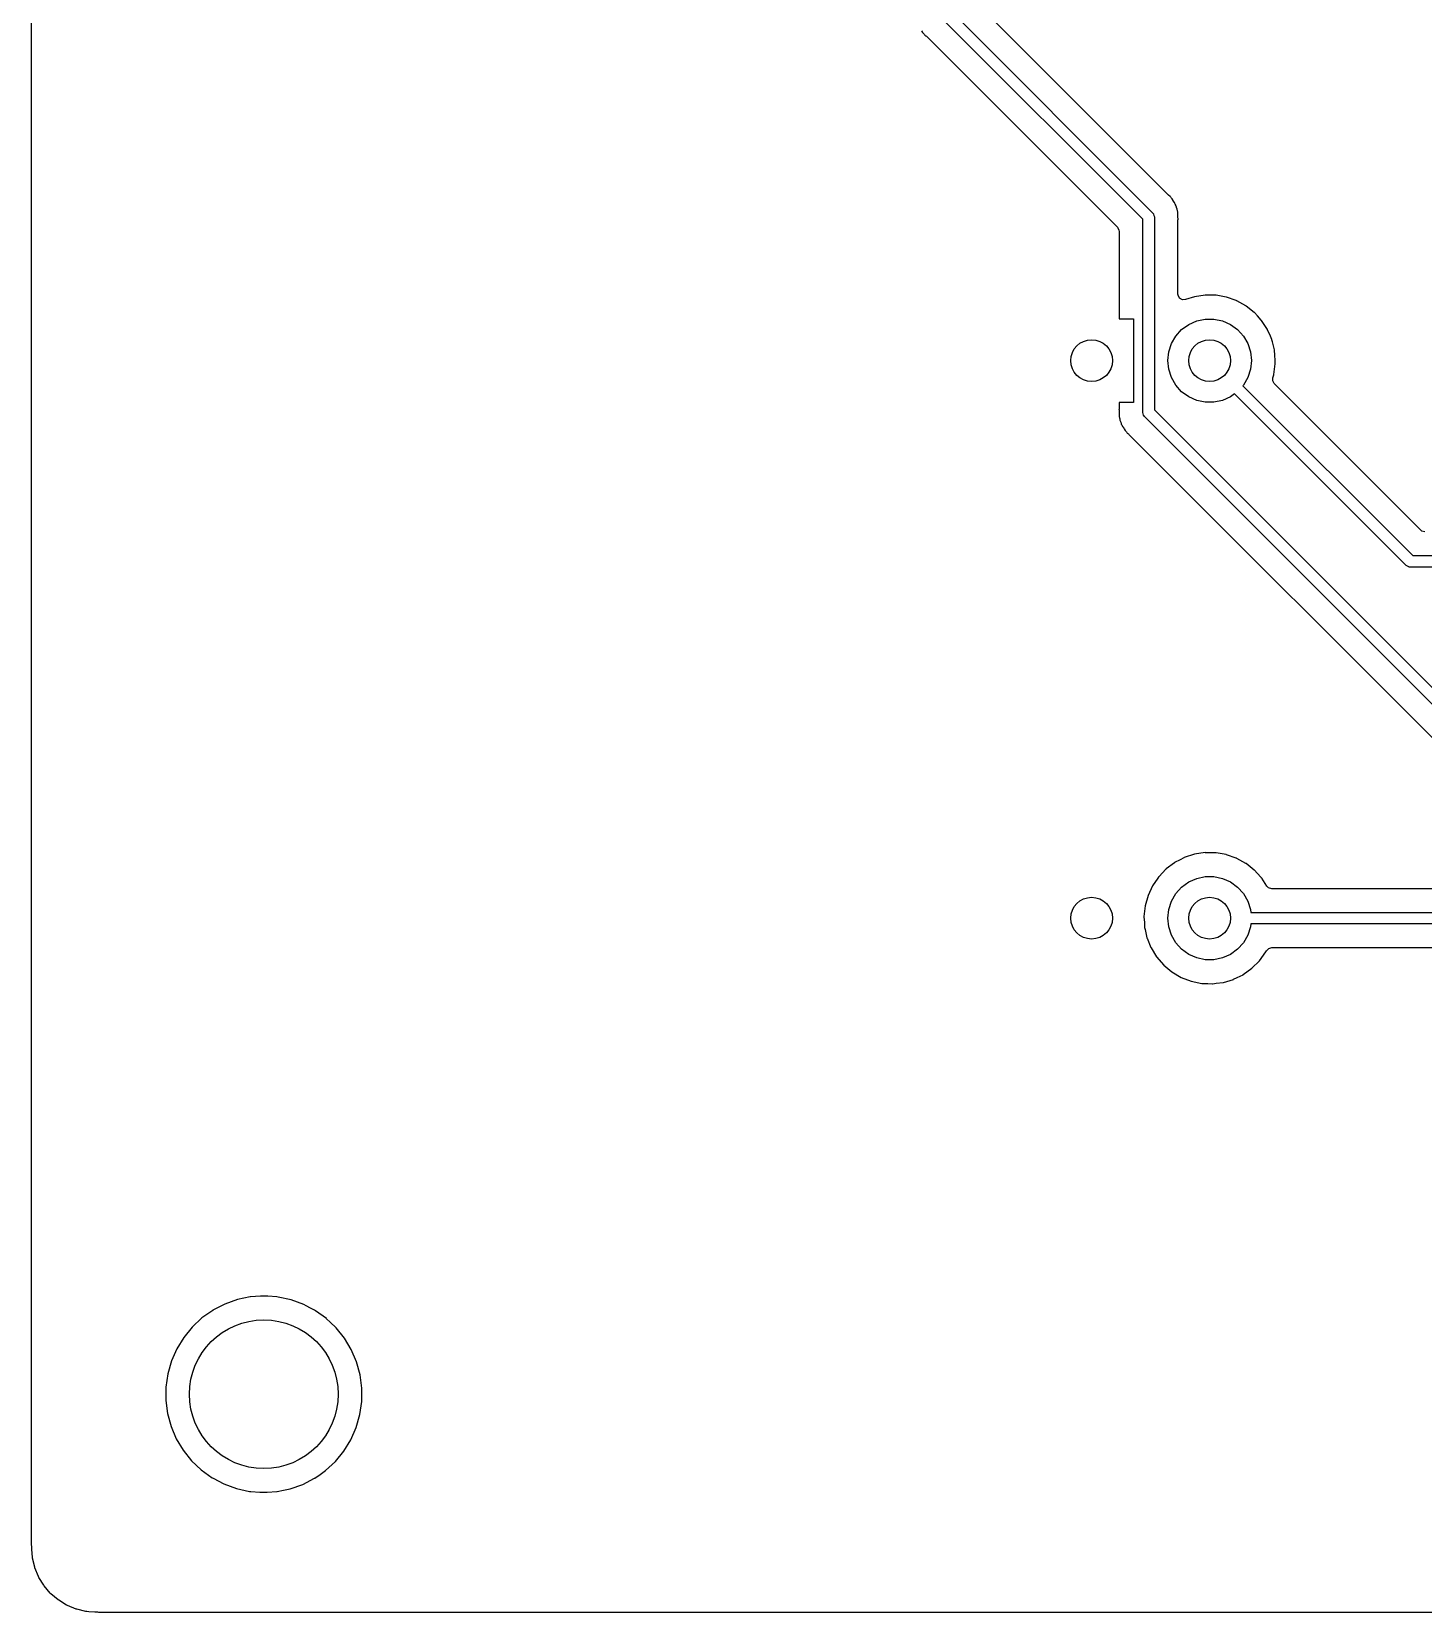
# Model space of a CAD drawing. Extents: x 3.43 to 6.79, y -5.81 to -1.74.
# Drawn here: x 3.425 to 4.605, y -5.815 to -4.475 of the extents above; entities that cross this region are included whole.
import ezdxf

# ---------------------------------------------------------------- set-up
doc = ezdxf.new("R2010")
doc.units = 0
doc.header["$MEASUREMENT"] = 0
doc.layers.add('BLACK', color=7, linetype='CONTINUOUS')

msp = doc.modelspace()

# ---------------------------------------------------------------- linework, layer by layer
at = {"layer": 'BLACK', "linetype": 'CONTINUOUS'}
for p, q in [((3.42529, -5.75801), (3.42529, -2.3845)), ((4.20512, -4.45859), (4.37529, -4.62876)), ((4.38845, -4.61361), (4.22659, -4.45175)), ((4.36689, -4.63428), (4.19672, -4.46411)), ((4.17945, -4.47454), (4.18033, -4.47604)), ((4.18033, -4.47604), (4.1809, -4.4766)), ((4.1809, -4.4766), (4.1814, -4.47719)), ((4.1814, -4.47719), (4.18187, -4.47784)), ((4.18187, -4.47784), (4.18228, -4.47818)), ((4.18228, -4.47818), (4.18321, -4.47895)), ((4.18321, -4.47895), (4.18356, -4.47926)), ((4.18356, -4.47926), (4.34542, -4.64112)), ((4.3888, -4.61393), (4.38845, -4.61361)), ((4.39014, -4.61504), (4.3888, -4.61393)), ((4.39032, -4.61529), (4.39014, -4.61504)), ((4.39061, -4.61568), (4.39032, -4.61529)), ((4.39111, -4.61627), (4.39061, -4.61568)), ((4.39167, -4.61684), (4.39111, -4.61627)), ((4.39183, -4.6171), (4.39167, -4.61684)), ((4.39256, -4.61833), (4.39183, -4.6171)), ((4.39183, -4.6171), (4.39183, -4.6171)), ((4.39282, -4.61872), (4.39256, -4.61833)), ((4.39384, -4.62013), (4.39282, -4.61872)), ((4.39413, -4.62087), (4.39384, -4.62013)), ((4.39448, -4.62157), (4.39413, -4.62087)), ((4.36689, -4.79791), (4.36689, -4.63428)), ((4.37529, -4.62876), (4.37582, -4.62947)), ((4.37582, -4.62947), (4.37595, -4.62959)), ((4.37595, -4.62959), (4.37598, -4.62969)), ((4.37598, -4.62969), (4.37614, -4.6299)), ((4.37614, -4.6299), (4.37639, -4.63108)), ((4.37639, -4.63108), (4.37673, -4.63224)), ((4.37673, -4.63224), (4.37673, -4.79587)), ((4.39488, -4.62226), (4.39448, -4.62157)), ((4.39497, -4.62256), (4.39488, -4.62226)), ((4.39537, -4.62393), (4.39497, -4.62256)), ((4.39552, -4.62437), (4.39537, -4.62393)), ((4.39605, -4.6257), (4.39552, -4.62437)), ((4.39616, -4.62599), (4.39605, -4.6257)), ((4.39605, -4.6257), (4.39605, -4.6257)), ((4.3962, -4.6263), (4.39616, -4.62599)), ((4.39626, -4.62678), (4.3962, -4.6263)), ((4.39642, -4.62755), (4.39626, -4.62678)), ((4.39655, -4.62801), (4.39642, -4.62755)), ((4.39664, -4.62831), (4.39655, -4.62801)), ((4.39655, -4.62801), (4.39655, -4.62801)), ((4.39665, -4.62862), (4.39664, -4.62831)), ((4.3967, -4.63005), (4.39665, -4.62862)), ((4.39673, -4.63052), (4.3967, -4.63005)), ((4.39675, -4.63067), (4.39673, -4.63052)), ((4.39675, -4.63177), (4.39675, -4.63067)), ((4.39675, -4.63193), (4.39675, -4.63177)), ((4.39684, -4.63461), (4.39675, -4.63193)), ((4.39677, -4.6349), (4.39684, -4.63461)), ((4.34542, -4.64112), (4.34676, -4.64358)), ((4.34676, -4.64358), (4.34687, -4.64463)), ((4.34687, -4.64463), (4.34687, -4.71866)), ((4.39675, -4.63535), (4.39677, -4.6349)), ((4.39675, -4.69768), (4.39675, -4.63535)), ((4.39683, -4.69853), (4.39675, -4.69768)), ((4.39806, -4.70104), (4.39683, -4.69853)), ((4.40046, -4.70248), (4.39806, -4.70104)), ((4.41068, -4.69996), (4.40325, -4.70239)), ((4.4197, -4.69858), (4.41068, -4.69996)), ((4.4199, -4.69859), (4.4197, -4.69858)), ((4.42594, -4.69866), (4.4199, -4.69859)), ((4.4199, -4.69859), (4.4199, -4.69859)), ((4.42882, -4.69869), (4.42594, -4.69866)), ((4.42902, -4.69873), (4.42882, -4.69869)), ((4.43759, -4.70026), (4.42902, -4.69873)), ((4.42902, -4.69873), (4.42902, -4.69873)), ((4.43779, -4.70029), (4.43759, -4.70026)), ((4.43759, -4.70026), (4.43759, -4.70026)), ((4.43798, -4.70036), (4.43779, -4.70029)), ((4.4462, -4.70327), (4.43798, -4.70036)), ((4.43798, -4.70036), (4.43798, -4.70036)), ((4.40325, -4.70239), (4.40046, -4.70248)), ((4.44639, -4.70334), (4.4462, -4.70327)), ((4.4462, -4.70327), (4.4462, -4.70327)), ((4.44657, -4.70344), (4.44639, -4.70334)), ((4.45419, -4.70765), (4.44657, -4.70344)), ((4.44657, -4.70344), (4.44657, -4.70344)), ((4.45437, -4.70774), (4.45419, -4.70765)), ((4.45419, -4.70765), (4.45419, -4.70765)), ((4.45453, -4.70787), (4.45437, -4.70774)), ((4.46137, -4.71327), (4.45453, -4.70787)), ((4.45453, -4.70787), (4.45453, -4.70787)), ((4.46153, -4.7134), (4.46137, -4.71327)), ((4.46137, -4.71327), (4.46137, -4.71327)), ((4.46414, -4.71626), (4.46153, -4.7134)), ((4.34687, -4.71866), (4.35901, -4.71866)), ((4.35901, -4.71866), (4.35901, -4.78952)), ((4.39491, -4.73326), (4.39987, -4.72776)), ((4.39987, -4.72776), (4.40586, -4.7234)), ((4.40586, -4.7234), (4.41263, -4.72039)), ((4.41263, -4.72039), (4.41987, -4.71885)), ((4.41987, -4.71885), (4.42728, -4.71885)), ((4.42728, -4.71885), (4.43453, -4.72039)), ((4.43453, -4.72039), (4.4413, -4.7234)), ((4.4413, -4.7234), (4.44729, -4.72776)), ((4.44729, -4.72776), (4.45224, -4.73326)), ((4.46731, -4.71976), (4.46414, -4.71626)), ((4.46766, -4.72014), (4.46731, -4.71976)), ((4.47262, -4.7278), (4.46766, -4.72014)), ((4.4727, -4.72798), (4.47262, -4.7278)), ((4.47505, -4.7334), (4.4727, -4.72798)), ((4.4727, -4.72798), (4.4727, -4.72798)), ((4.38892, -4.74672), (4.39121, -4.73968)), ((4.39121, -4.73968), (4.39491, -4.73326)), ((4.45224, -4.73326), (4.45595, -4.73968)), ((4.45595, -4.73968), (4.45824, -4.74672)), ((4.47625, -4.73616), (4.47505, -4.7334)), ((4.4763, -4.73636), (4.47625, -4.73616)), ((4.47675, -4.73814), (4.4763, -4.73636)), ((4.4763, -4.73636), (4.4763, -4.73636)), ((4.47847, -4.745), (4.47675, -4.73814)), ((4.38815, -4.75409), (4.38892, -4.74672)), ((4.38892, -4.76146), (4.38815, -4.75409)), ((4.45824, -4.74672), (4.45901, -4.75409)), ((4.45901, -4.75409), (4.45824, -4.76146)), ((4.47849, -4.74521), (4.47847, -4.745)), ((4.47884, -4.74947), (4.47849, -4.74521)), ((4.47849, -4.74521), (4.47849, -4.74521)), ((4.47922, -4.75409), (4.47884, -4.74947)), ((4.47918, -4.75598), (4.47922, -4.75422)), ((4.47922, -4.75422), (4.47922, -4.75409)), ((4.47922, -4.75422), (4.47922, -4.75422)), ((4.39121, -4.7685), (4.38892, -4.76146)), ((4.39491, -4.77492), (4.39121, -4.7685)), ((4.45595, -4.7685), (4.45224, -4.77492)), ((4.45824, -4.76146), (4.45595, -4.7685)), ((4.47712, -4.76864), (4.47791, -4.76604)), ((4.47791, -4.76604), (4.47796, -4.76585)), ((4.47796, -4.76585), (4.47916, -4.75681)), ((4.47916, -4.75681), (4.47918, -4.75598)), ((4.39987, -4.78042), (4.39491, -4.77492)), ((4.40586, -4.78478), (4.39987, -4.78042)), ((4.45224, -4.77492), (4.45183, -4.77538)), ((4.45183, -4.77538), (4.59574, -4.91929)), ((4.47701, -4.77114), (4.47712, -4.76864)), ((4.47835, -4.77359), (4.47701, -4.77114)), ((4.60258, -4.89782), (4.47835, -4.77359)), ((4.34685, -4.79525), (4.34678, -4.79555)), ((4.34687, -4.79481), (4.34685, -4.79525)), ((4.35901, -4.78952), (4.34687, -4.78952)), ((4.34687, -4.78952), (4.34687, -4.79481)), ((4.41263, -4.78779), (4.40586, -4.78478)), ((4.41987, -4.78933), (4.41263, -4.78779)), ((4.42728, -4.78933), (4.41987, -4.78933)), ((4.43453, -4.78779), (4.42728, -4.78933)), ((4.4413, -4.78478), (4.43453, -4.78779)), ((4.44478, -4.78225), (4.4413, -4.78478)), ((4.59022, -4.92769), (4.44478, -4.78225)), ((4.34678, -4.79555), (4.34679, -4.79586)), ((4.34679, -4.79586), (4.34679, -4.79586)), ((4.34679, -4.79586), (4.34687, -4.79823)), ((4.34687, -4.79823), (4.34687, -4.79838)), ((4.34687, -4.79838), (4.34687, -4.79948)), ((4.34687, -4.79948), (4.34689, -4.79964)), ((4.34689, -4.79964), (4.34689, -4.79964)), ((4.34689, -4.79964), (4.34689, -4.79964)), ((4.34689, -4.79964), (4.34693, -4.80011)), ((4.34693, -4.80011), (4.34698, -4.80185)), ((4.34698, -4.80185), (4.34714, -4.80238)), ((4.34714, -4.80238), (4.3472, -4.80261)), ((4.3472, -4.80261), (4.34736, -4.80337)), ((4.34736, -4.80337), (4.34746, -4.80417)), ((4.34746, -4.80417), (4.34758, -4.80446)), ((4.34758, -4.80446), (4.34758, -4.80446)), ((4.34758, -4.80446), (4.3481, -4.80578)), ((4.3481, -4.80578), (4.34825, -4.80623)), ((4.34825, -4.80623), (4.34865, -4.8076)), ((4.34865, -4.8076), (4.34874, -4.8079)), ((4.34874, -4.8079), (4.3489, -4.80817)), ((4.3489, -4.80817), (4.3489, -4.80817)), ((4.3489, -4.80817), (4.34915, -4.80858)), ((4.34915, -4.80858), (4.34949, -4.80928)), ((4.36723, -4.79908), (4.36689, -4.79791)), ((4.36749, -4.80026), (4.36723, -4.79908)), ((4.36764, -4.80047), (4.36749, -4.80026)), ((4.36767, -4.80057), (4.36764, -4.80047)), ((4.36781, -4.80069), (4.36767, -4.80057)), ((4.36833, -4.80139), (4.36781, -4.80069)), ((4.67144, -5.1045), (4.36833, -4.80139)), ((4.37673, -4.79587), (4.67696, -5.0961)), ((4.34949, -4.80928), (4.34978, -4.81002)), ((4.34978, -4.81002), (4.34996, -4.81028)), ((4.34996, -4.81028), (4.34996, -4.81028)), ((4.34996, -4.81028), (4.3508, -4.81143)), ((4.3508, -4.81143), (4.35106, -4.81182)), ((4.35106, -4.81182), (4.35195, -4.81332)), ((4.35195, -4.81332), (4.35251, -4.81389)), ((4.35251, -4.81389), (4.35302, -4.81448)), ((4.35302, -4.81448), (4.35349, -4.81512)), ((4.35349, -4.81512), (4.35383, -4.81541)), ((4.35383, -4.81541), (4.35483, -4.81623)), ((4.35483, -4.81623), (4.35517, -4.81655)), ((4.35517, -4.81655), (4.65509, -5.11647)), ((4.6034, -4.89848), (4.60258, -4.89782)), ((4.60609, -4.89927), (4.6034, -4.89848)), ((4.59128, -4.92827), (4.59022, -4.92769)), ((4.5923, -4.92893), (4.59128, -4.92827)), ((4.59256, -4.92897), (4.5923, -4.92893)), ((4.59265, -4.92902), (4.59256, -4.92897)), ((4.59283, -4.92901), (4.59265, -4.92902)), ((4.5937, -4.92913), (4.59283, -4.92901)), ((4.76886, -4.92913), (4.5937, -4.92913)), ((4.59574, -4.91929), (4.76682, -4.91929)), ((4.39377, -5.17957), (4.3868, -5.1848)), ((4.39393, -5.17945), (4.39377, -5.17957)), ((4.39377, -5.17957), (4.39377, -5.17957)), ((4.39862, -5.177), (4.39393, -5.17945)), ((4.40184, -5.17533), (4.39862, -5.177)), ((4.40202, -5.17524), (4.40184, -5.17533)), ((4.40184, -5.17533), (4.40184, -5.17533)), ((4.41068, -5.1724), (4.40202, -5.17524)), ((4.4197, -5.17102), (4.41068, -5.1724)), ((4.4199, -5.17103), (4.4197, -5.17102)), ((4.42594, -5.1711), (4.4199, -5.17103)), ((4.4199, -5.17103), (4.4199, -5.17103)), ((4.42882, -5.17114), (4.42594, -5.1711)), ((4.42902, -5.17117), (4.42882, -5.17114)), ((4.43759, -5.1727), (4.42902, -5.17117)), ((4.42902, -5.17117), (4.42902, -5.17117)), ((4.43779, -5.17273), (4.43759, -5.1727)), ((4.43759, -5.1727), (4.43759, -5.1727)), ((4.43798, -5.1728), (4.43779, -5.17273)), ((4.4462, -5.17571), (4.43798, -5.1728)), ((4.43798, -5.1728), (4.43798, -5.1728)), ((4.44639, -5.17578), (4.4462, -5.17571)), ((4.4462, -5.17571), (4.4462, -5.17571)), ((4.44657, -5.17588), (4.44639, -5.17578)), ((4.45419, -5.18009), (4.44657, -5.17588)), ((4.44657, -5.17588), (4.44657, -5.17588)), ((4.45437, -5.18019), (4.45419, -5.18009)), ((4.45419, -5.18009), (4.45419, -5.18009)), ((4.45453, -5.18031), (4.45437, -5.18019)), ((4.46137, -5.18571), (4.45453, -5.18031)), ((4.45453, -5.18031), (4.45453, -5.18031)), ((4.37961, -5.19258), (4.3752, -5.19905)), ((4.38022, -5.19168), (4.37961, -5.19258)), ((4.38034, -5.19151), (4.38022, -5.19168)), ((4.38022, -5.19168), (4.38022, -5.19168)), ((4.38072, -5.19111), (4.38034, -5.19151)), ((4.3865, -5.18507), (4.38072, -5.19111)), ((4.38664, -5.18492), (4.3865, -5.18507)), ((4.3868, -5.1848), (4.38664, -5.18492)), ((4.39987, -5.2002), (4.40586, -5.19585)), ((4.40586, -5.19585), (4.41263, -5.19283)), ((4.41263, -5.19283), (4.41987, -5.19129)), ((4.41987, -5.19129), (4.42728, -5.19129)), ((4.42728, -5.19129), (4.43453, -5.19283)), ((4.43453, -5.19283), (4.4413, -5.19585)), ((4.4413, -5.19585), (4.44729, -5.2002)), ((4.46153, -5.18584), (4.46137, -5.18571)), ((4.46137, -5.18571), (4.46137, -5.18571)), ((4.46377, -5.18831), (4.46153, -5.18584)), ((4.46714, -5.19201), (4.46377, -5.18831)), ((4.46766, -5.19258), (4.46714, -5.19201)), ((4.46777, -5.19275), (4.46766, -5.19258)), ((4.47203, -5.19933), (4.46777, -5.19275)), ((4.46777, -5.19275), (4.46777, -5.19275)), ((4.37136, -5.20732), (4.36892, -5.21611)), ((4.3752, -5.19905), (4.37136, -5.20732)), ((4.39121, -5.21212), (4.39491, -5.2057)), ((4.39491, -5.2057), (4.39987, -5.2002)), ((4.44729, -5.2002), (4.45224, -5.2057)), ((4.45224, -5.2057), (4.45595, -5.21212)), ((4.47351, -5.20081), (4.47203, -5.19933)), ((4.47619, -5.20159), (4.47351, -5.20081)), ((4.87132, -5.20159), (4.47619, -5.20159)), ((4.36892, -5.21611), (4.36795, -5.22517)), ((4.38815, -5.22653), (4.38892, -5.21916)), ((4.38892, -5.21916), (4.39121, -5.21212)), ((4.45595, -5.21212), (4.45824, -5.21916)), ((4.45824, -5.21916), (4.4585, -5.22161)), ((4.4585, -5.22161), (4.88166, -5.22161)), ((4.36795, -5.22517), (4.36796, -5.22537)), ((4.36796, -5.22537), (4.36825, -5.23029)), ((4.36796, -5.22537), (4.36796, -5.22537)), ((4.36825, -5.23029), (4.36848, -5.23428)), ((4.36848, -5.23428), (4.36852, -5.23447)), ((4.36852, -5.23447), (4.36852, -5.23447)), ((4.36852, -5.23447), (4.36887, -5.23601)), ((4.36887, -5.23601), (4.37048, -5.24317)), ((4.38892, -5.2339), (4.38815, -5.22653)), ((4.39121, -5.24094), (4.38892, -5.2339)), ((4.45824, -5.2339), (4.45595, -5.24094)), ((4.45849, -5.23146), (4.45824, -5.2339)), ((4.8837, -5.23146), (4.45849, -5.23146)), ((4.37048, -5.24317), (4.37056, -5.24336)), ((4.37056, -5.24336), (4.37056, -5.24336)), ((4.37056, -5.24336), (4.37377, -5.25128)), ((4.39491, -5.24736), (4.39121, -5.24094)), ((4.39987, -5.25286), (4.39491, -5.24736)), ((4.45224, -5.24736), (4.44729, -5.25286)), ((4.45595, -5.24094), (4.45224, -5.24736)), ((4.37377, -5.25128), (4.37391, -5.25162)), ((4.37391, -5.25162), (4.37868, -5.25939)), ((4.37868, -5.25939), (4.38465, -5.26629)), ((4.40586, -5.25722), (4.39987, -5.25286)), ((4.41263, -5.26023), (4.40586, -5.25722)), ((4.41987, -5.26177), (4.41263, -5.26023)), ((4.42728, -5.26177), (4.41987, -5.26177)), ((4.43453, -5.26023), (4.42728, -5.26177)), ((4.4413, -5.25722), (4.43453, -5.26023)), ((4.44729, -5.25286), (4.4413, -5.25722)), ((4.45949, -5.26903), (4.46595, -5.26259)), ((4.46595, -5.26259), (4.47127, -5.25519)), ((4.47127, -5.25519), (4.47174, -5.25424)), ((4.47174, -5.25424), (4.47364, -5.25218)), ((4.47364, -5.25218), (4.47619, -5.25148)), ((4.47619, -5.25148), (4.8806, -5.25148)), ((4.38465, -5.26629), (4.39166, -5.27211)), ((4.39166, -5.27211), (4.39954, -5.27671)), ((4.39954, -5.27671), (4.40805, -5.27996)), ((4.44388, -5.27834), (4.44705, -5.27678)), ((4.44705, -5.27678), (4.45189, -5.27442)), ((4.45189, -5.27442), (4.45207, -5.27433)), ((4.45189, -5.27442), (4.45189, -5.27442)), ((4.45207, -5.27433), (4.45949, -5.26903)), ((4.40805, -5.27996), (4.40825, -5.28001)), ((4.40825, -5.28001), (4.40825, -5.28001)), ((4.40825, -5.28001), (4.41034, -5.28043)), ((4.41034, -5.28043), (4.41699, -5.28178)), ((4.41699, -5.28178), (4.42213, -5.28197)), ((4.42213, -5.28197), (4.4259, -5.28211)), ((4.4259, -5.28211), (4.4259, -5.28211)), ((4.4259, -5.28211), (4.4261, -5.28212)), ((4.4261, -5.28212), (4.4263, -5.28209)), ((4.4263, -5.28209), (4.42918, -5.28172)), ((4.4263, -5.28209), (4.4263, -5.28209)), ((4.42918, -5.28172), (4.43515, -5.28096)), ((4.43515, -5.28096), (4.43534, -5.2809)), ((4.43534, -5.2809), (4.44369, -5.2784)), ((4.43534, -5.2809), (4.43534, -5.2809)), ((4.44369, -5.2784), (4.44388, -5.27834)), ((3.57881, -5.55885), (3.57622, -5.56067)), ((3.57894, -5.55875), (3.57881, -5.55885)), ((3.57881, -5.55885), (3.57881, -5.55885)), ((3.589, -5.55356), (3.57894, -5.55875)), ((3.59967, -5.54978), (3.589, -5.55356)), ((3.60521, -5.54863), (3.59967, -5.54978)), ((3.61059, -5.54752), (3.60521, -5.54863)), ((3.61075, -5.54749), (3.61059, -5.54752)), ((3.61059, -5.54752), (3.61059, -5.54752)), ((3.61092, -5.54747), (3.61075, -5.54749)), ((3.61912, -5.54692), (3.61092, -5.54747)), ((3.61092, -5.54747), (3.61092, -5.54747)), ((3.6192, -5.54691), (3.61912, -5.54692)), ((3.61912, -5.54692), (3.61912, -5.54692)), ((3.62533, -5.54691), (3.6192, -5.54691)), ((3.62542, -5.54692), (3.62533, -5.54691)), ((3.63298, -5.54751), (3.62542, -5.54692)), ((3.62542, -5.54692), (3.62542, -5.54692)), ((3.6342, -5.54761), (3.63298, -5.54751)), ((3.64526, -5.55002), (3.6342, -5.54761)), ((3.65589, -5.55391), (3.64526, -5.55002)), ((3.65783, -5.55494), (3.65589, -5.55391)), ((3.6616, -5.55693), (3.65783, -5.55494)), ((3.66503, -5.55875), (3.6616, -5.55693)), ((3.66589, -5.55921), (3.66503, -5.55875)), ((3.56968, -5.56526), (3.56139, -5.57296)), ((3.57622, -5.56067), (3.56968, -5.56526)), ((3.67508, -5.56581), (3.66589, -5.55921)), ((3.67521, -5.56593), (3.67508, -5.56581)), ((3.67841, -5.56897), (3.67521, -5.56593)), ((3.67521, -5.56593), (3.67521, -5.56593)), ((3.68329, -5.5736), (3.67841, -5.56897)), ((3.55422, -5.58172), (3.54831, -5.59137)), ((3.56139, -5.57296), (3.55422, -5.58172)), ((3.69037, -5.58243), (3.68329, -5.5736)), ((3.69618, -5.59215), (3.69037, -5.58243)), ((3.54824, -5.59153), (3.54383, -5.60158)), ((3.54831, -5.59137), (3.54824, -5.59153)), ((3.54824, -5.59153), (3.54824, -5.59153)), ((3.70062, -5.60256), (3.69618, -5.59215)), ((3.54376, -5.60174), (3.54066, -5.61262)), ((3.54383, -5.60158), (3.54376, -5.60174)), ((3.70361, -5.61348), (3.70062, -5.60256)), ((3.53906, -5.624), (3.53904, -5.62816)), ((3.54066, -5.61262), (3.53906, -5.62383)), ((3.53906, -5.62383), (3.53906, -5.624)), ((3.53906, -5.624), (3.53906, -5.624)), ((3.70509, -5.6247), (3.70361, -5.61348)), ((3.70503, -5.63515), (3.70509, -5.62487)), ((3.70509, -5.62487), (3.70509, -5.6247)), ((3.70509, -5.62487), (3.70509, -5.62487)), ((3.53904, -5.62816), (3.53901, -5.63515)), ((3.53901, -5.63515), (3.54048, -5.64637)), ((3.70343, -5.64722), (3.70503, -5.63602)), ((3.70503, -5.63531), (3.70503, -5.63515)), ((3.70503, -5.63602), (3.70503, -5.63531)), ((3.54048, -5.64637), (3.54347, -5.65728)), ((3.70033, -5.65811), (3.70343, -5.64722)), ((3.54347, -5.65728), (3.54791, -5.6677)), ((3.69578, -5.66847), (3.70033, -5.65811)), ((3.54791, -5.6677), (3.55372, -5.67741)), ((3.55372, -5.67741), (3.5608, -5.68624)), ((3.6827, -5.68688), (3.68987, -5.67812)), ((3.68987, -5.67812), (3.69578, -5.66847)), ((3.5608, -5.68624), (3.56901, -5.69403)), ((3.67441, -5.69458), (3.6827, -5.68688)), ((3.56901, -5.69403), (3.5782, -5.70064)), ((3.5782, -5.70064), (3.57835, -5.70072)), ((3.57835, -5.70072), (3.57835, -5.70072)), ((3.57835, -5.70072), (3.57921, -5.70117)), ((3.57921, -5.70117), (3.5882, -5.70593)), ((3.5882, -5.70593), (3.59883, -5.70982)), ((3.65509, -5.70628), (3.66515, -5.70109)), ((3.66515, -5.70109), (3.66529, -5.701)), ((3.66529, -5.701), (3.66978, -5.69784)), ((3.66529, -5.701), (3.66529, -5.701)), ((3.66978, -5.69784), (3.67441, -5.69458)), ((3.59883, -5.70982), (3.60989, -5.71223)), ((3.60989, -5.71223), (3.61102, -5.71232)), ((3.61102, -5.71232), (3.61867, -5.71293)), ((3.61867, -5.71293), (3.61867, -5.71293)), ((3.61867, -5.71293), (3.61877, -5.71293)), ((3.61877, -5.71293), (3.62489, -5.71293)), ((3.62489, -5.71293), (3.62498, -5.71293)), ((3.62498, -5.71293), (3.63317, -5.71237)), ((3.62498, -5.71293), (3.62498, -5.71293)), ((3.63317, -5.71237), (3.63334, -5.71236)), ((3.63317, -5.71237), (3.63317, -5.71237)), ((3.63334, -5.71236), (3.6335, -5.71232)), ((3.6335, -5.71232), (3.63888, -5.71121)), ((3.6335, -5.71232), (3.6335, -5.71232)), ((3.63888, -5.71121), (3.64442, -5.71006)), ((3.64442, -5.71006), (3.65509, -5.70628)), ((3.42534, -5.75871), (3.42529, -5.75801)), ((3.4255, -5.7598), (3.42534, -5.75871)), ((3.42549, -5.76029), (3.4255, -5.7598)), ((3.42543, -5.76155), (3.42547, -5.76068)), ((3.42594, -5.76801), (3.42543, -5.76155)), ((3.42544, -5.76067), (3.42546, -5.76048)), ((3.42547, -5.76068), (3.42544, -5.76067)), ((3.42546, -5.76048), (3.42549, -5.76029)), ((3.42606, -5.76878), (3.42594, -5.76801)), ((3.42789, -5.77641), (3.42606, -5.76878)), ((3.42813, -5.77715), (3.42789, -5.77641)), ((3.43113, -5.7844), (3.42813, -5.77715)), ((3.43149, -5.78509), (3.43113, -5.7844)), ((3.43559, -5.79178), (3.43149, -5.78509)), ((3.43605, -5.79241), (3.43559, -5.79178)), ((3.44114, -5.79838), (3.43605, -5.79241)), ((3.44169, -5.79893), (3.44114, -5.79838)), ((3.44766, -5.80403), (3.44169, -5.79893)), ((3.44829, -5.80448), (3.44766, -5.80403)), ((3.45498, -5.80858), (3.44829, -5.80448)), ((3.45567, -5.80894), (3.45498, -5.80858)), ((3.46292, -5.81194), (3.45567, -5.80894)), ((3.46366, -5.81218), (3.46292, -5.81194)), ((3.47129, -5.81401), (3.46366, -5.81218)), ((3.47206, -5.81413), (3.47129, -5.81401)), ((3.47369, -5.81426), (3.47206, -5.81413)), ((3.47893, -5.81467), (3.47369, -5.81426)), ((3.47996, -5.81465), (3.47893, -5.81467)), ((3.48052, -5.81458), (3.47996, -5.81465)), ((3.48087, -5.81463), (3.48052, -5.81458)), ((3.48145, -5.81472), (3.48087, -5.81463)), ((3.48087, -5.81463), (3.48087, -5.81463)), ((3.48222, -5.81478), (3.48145, -5.81472)), ((6.73749, -5.81478), (3.48222, -5.81478))]:
    msp.add_line(p, q, dxfattribs=at)
at = {"layer": 'BLACK'}
for centre, radius in [((4.32358, -4.75409), 0.01772), ((4.42358, -4.75409), 0.01772), ((4.32358, -5.22653), 0.01772), ((4.42358, -5.22653), 0.01772), ((3.62205, -5.62992), 0.06299)]:
    msp.add_circle(centre, radius, dxfattribs=at)

doc.saveas('drawing.dxf')
